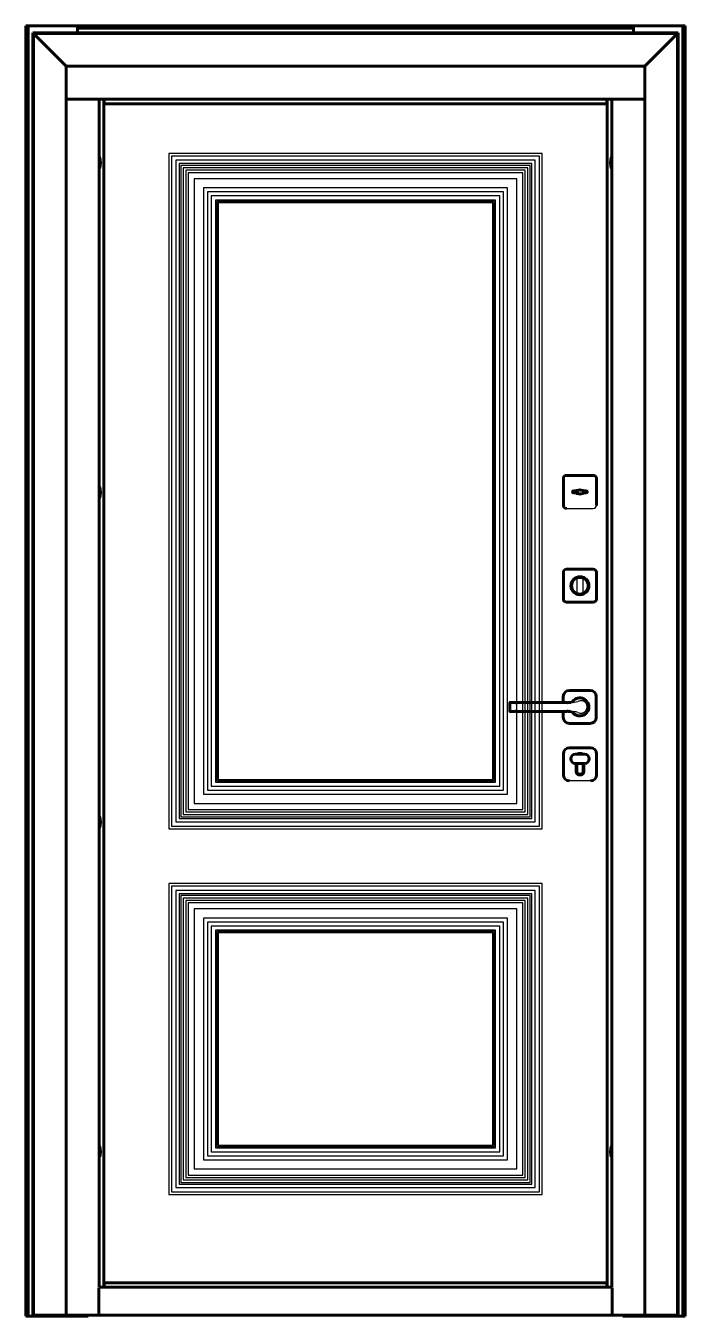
# Model space of a CAD drawing. Header units: millimetres. Extents: x 0 to 2412, y 0 to 2118.
# Drawn here: x 1329 to 2412, y 0 to 2118 of the extents above; entities that cross this region are included whole.
import ezdxf

# ---------------------------------------------------------------- set-up
doc = ezdxf.new("R2010")
doc.units = ezdxf.units.MM
doc.linetypes.add('K5LT_BASIC', pattern=[0])
doc.layers.add('A-29', color=7, linetype='Continuous')
doc.layers.add('Системный слой', color=7, linetype='Continuous')

msp = doc.modelspace()

# ---------------------------------------------------------------- linework, layer by layer
at = {"color": 150, "true_color": 0x0080ff}
for p, q in [((2216.9, 1325.8), (2261.1, 1325.8)), ((2256.3, 878.6), (2222, 878.6))]:
    msp.add_line(p, q, dxfattribs=at)
at = {"color": 5}
for p, q in [((2234, 1210.9), (2234, 1187.1)), ((2244, 1210.9), (2244, 1187.1))]:
    msp.add_line(p, q, dxfattribs=at)
at = {"color": 150, "lineweight": 60, "true_color": 0x0080ff}
msp.add_arc((2216.9, 1330.8), 5, 180, 270, dxfattribs=at)
at = {"color": 150, "true_color": 0x0080ff}
for centre, radius, start, end in [((2261.1, 1330.8), 5, 270, 0), ((2224.4, 1052.8), 45.3, 269.2585, 284.545), ((2240.7, 1000), 10.2, 241.4708, 118.5292), ((2224.4, 947.2), 45.3, 75.455, 90.7415)]:
    msp.add_arc(centre, radius, start, end, dxfattribs=at)
at = {"layer": 'A-29', "color": 251, "true_color": 0x636466}
for points in [[(2177, 1908.5), (1564, 1908.5), (1564, 800), (2177, 800)], [(2135.4, 1866.9), (1605.6, 1866.9), (1605.6, 841.6), (2135.4, 841.6)], [(2120.3, 1851.8), (1620.7, 1851.8), (1620.7, 856.7), (2120.3, 856.7)], [(2107.3, 1838.8), (1633.7, 1838.8), (1633.7, 869.7), (2107.3, 869.7)], [(2100.5, 1832), (1640.5, 1832), (1640.5, 876.5), (2100.5, 876.5)], [(2096.1, 1827.6), (1644.9, 1827.6), (1644.9, 880.9), (2096.1, 880.9)], [(2177, 710), (1564, 710), (1564, 200), (2177, 200)], [(2135.4, 668.4), (1605.6, 668.4), (1605.6, 241.6), (2135.4, 241.6)], [(2120.3, 653.3), (1620.7, 653.3), (1620.7, 256.7), (2120.3, 256.7)], [(2107.3, 640.3), (1633.7, 640.3), (1633.7, 269.7), (2107.3, 269.7)], [(2100.5, 633.5), (1640.5, 633.5), (1640.5, 276.5), (2100.5, 276.5)], [(2096.1, 629.1), (1644.9, 629.1), (1644.9, 280.9), (2096.1, 280.9)]]:
    msp.add_lwpolyline(points, close=True, dxfattribs=at)
at = {"layer": 'A-29', "color": 12, "true_color": 0xcc0000}
for points in [[(2172.8, 1904.3), (1568.2, 1904.3), (1568.2, 804.2), (2172.8, 804.2)], [(2165.8, 1897.3), (1575.2, 1897.3), (1575.2, 811.2), (2165.8, 811.2)], [(2160.3, 1891.8), (1580.7, 1891.8), (1580.7, 816.7), (2160.3, 816.7)], [(2113.8, 1845.3), (1627.2, 1845.3), (1627.2, 863.2), (2113.8, 863.2)], [(2172.8, 705.8), (1568.2, 705.8), (1568.2, 204.2), (2172.8, 204.2)], [(2165.8, 698.8), (1575.2, 698.8), (1575.2, 211.2), (2165.8, 211.2)], [(2160.3, 693.3), (1580.7, 693.3), (1580.7, 216.7), (2160.3, 216.7)], [(2113.8, 646.8), (1627.2, 646.8), (1627.2, 263.2), (2113.8, 263.2)]]:
    msp.add_lwpolyline(points, close=True, dxfattribs=at)
at = {"layer": 'A-29', "color": 4}
for points in [[(2157.3, 1888.8), (1583.7, 1888.8), (1583.7, 819.7), (2157.3, 819.7)], [(2153.3, 1884.8), (1587.7, 1884.8), (1587.7, 823.7), (2153.3, 823.7)], [(2149.3, 1880.8), (1591.7, 1880.8), (1591.7, 827.7), (2149.3, 827.7)], [(2145.3, 1876.8), (1595.7, 1876.8), (1595.7, 831.7), (2145.3, 831.7)], [(2157.3, 690.3), (1583.7, 690.3), (1583.7, 219.7), (2157.3, 219.7)], [(2153.3, 686.3), (1587.7, 686.3), (1587.7, 223.7), (2153.3, 223.7)], [(2149.3, 682.3), (1591.7, 682.3), (1591.7, 227.7), (2149.3, 227.7)], [(2145.3, 678.3), (1595.7, 678.3), (1595.7, 231.7), (2145.3, 231.7)]]:
    msp.add_lwpolyline(points, close=True, dxfattribs=at)
at = {"layer": 'A-29', "color": 3}
for points in [[(2098.3, 1829.8), (1642.7, 1829.8), (1642.7, 878.7), (2098.3, 878.7)], [(2098.3, 631.3), (1642.7, 631.3), (1642.7, 278.7), (2098.3, 278.7)]]:
    msp.add_lwpolyline(points, close=True, dxfattribs=at)
at = {"layer": 'Системный слой', "color": 150, "linetype": 'K5LT_BASIC', "lineweight": 60, "true_color": 0x0080ff}
for p, q in [((1329, 2118), (1329, 0)), ((1329, 2118), (1329, 0)), ((2412, 2118), (1329, 2118)), ((2412, 2118), (1329, 2118)), ((1333, 2118), (1333, 0)), ((1333, 2108), (1333, 0)), ((1341.7, 2105.3), (1340.5, 2106.5)), ((1340.5, 1.5), (1340.5, 2106.5)), ((1341.7, 2105.3), (1340.5, 2106.5)), ((1341.7, 2105.3), (1340.5, 2106.5)), ((1340.5, 1.5), (1340.5, 2106.5)), ((1341.7, 2105.3), (1340.5, 2106.5)), ((2400.5, 2106.5), (1340.5, 2106.5)), ((1341.7, 2105.3), (1340.5, 2106.5)), ((1341.7, 2105.3), (1340.5, 2106.5)), ((2400.5, 2106.5), (1340.5, 2106.5)), ((1341.7, 2105.3), (1340.5, 2106.5)), ((1341.7, 2105.3), (1340.5, 2106.5)), ((2345.5, 2106.5), (1340.5, 2106.5)), ((2345.5, 2106.5), (1340.5, 2106.5)), ((1343.5, 2103.5), (1341.7, 2105.3)), ((1341.7, 1.5), (1341.7, 2105.3)), ((1343.5, 2103.5), (1341.7, 2105.3)), ((1343.5, 2103.5), (1341.7, 2105.3)), ((1341.7, 1.5), (1341.7, 2105.3)), ((1343.5, 2103.5), (1341.7, 2105.3)), ((2399.3, 2105.3), (1341.7, 2105.3)), ((2399.3, 2105.3), (1341.7, 2105.3)), ((2345.5, 2105.3), (1341.7, 2105.3)), ((2345.5, 2105.3), (1341.7, 2105.3)), ((1349.7, 2097.3), (1343.5, 2103.5)), ((1349.7, 2097.3), (1343.5, 2103.5)), ((1349.7, 2097.3), (1343.5, 2103.5)), ((1349.7, 2097.3), (1343.5, 2103.5)), ((1351.4, 2095.6), (1349.7, 2097.3)), ((1351.4, 2095.6), (1349.7, 2097.3)), ((1351.4, 2095.6), (1349.7, 2097.3)), ((1351.4, 2095.6), (1349.7, 2097.3)), ((1414, 2106.5), (1414, 2118)), ((1414, 2114), (2327, 2114)), ((2327, 2106.5), (2327, 2118)), ((2389.6, 2095.6), (2391.3, 2097.3)), ((2389.6, 2095.6), (2391.3, 2097.3)), ((2389.6, 2095.6), (2391.3, 2097.3)), ((2389.6, 2095.6), (2391.3, 2097.3)), ((2389.6, 2095.6), (2391.3, 2097.3)), ((2389.6, 2095.6), (2391.3, 2097.3)), ((2391.3, 2097.3), (2400.5, 2106.5)), ((2391.3, 2097.3), (2397.5, 2103.5)), ((2397.5, 2103.5), (2391.3, 2097.3)), ((2391.3, 2097.3), (2397.5, 2103.5)), ((2391.3, 2097.3), (2397.5, 2103.5)), ((2397.5, 2103.5), (2391.3, 2097.3)), ((2399.3, 1.5), (2399.3, 2105.3)), ((2399.3, 1.5), (2399.3, 2105.3)), ((2399.3, 1.5), (2399.3, 2105.3)), ((2399.3, 1.5), (2399.3, 2105.3)), ((2400.5, 1.5), (2400.5, 2106.5)), ((2400.5, 1.5), (2400.5, 2106.5)), ((2400.5, 1.5), (2400.5, 2106.5)), ((2400.5, 1.5), (2400.5, 2106.5)), ((2408, 0), (2408, 2118)), ((2408, 0), (2408, 2108)), ((2412, 0), (2412, 2118)), ((2412, 0), (2412, 2118)), ((1357.6, 2089.4), (1351.4, 2095.6)), ((1357.6, 2089.4), (1351.4, 2095.6)), ((1357.6, 2089.4), (1351.4, 2095.6)), ((1357.6, 2089.4), (1351.4, 2095.6)), ((1359.3, 2087.7), (1357.6, 2089.4)), ((1359.3, 2087.7), (1357.6, 2089.4)), ((1359.3, 2087.7), (1357.6, 2089.4)), ((1359.3, 2087.7), (1357.6, 2089.4)), ((1363.3, 2083.7), (1359.3, 2087.7)), ((1363.3, 2083.7), (1359.3, 2087.7)), ((1363.3, 2083.7), (1359.3, 2087.7)), ((1363.3, 2083.7), (1359.3, 2087.7)), ((1364.1, 2082.9), (1363.3, 2083.7)), ((1364.1, 2082.9), (1363.3, 2083.7)), ((1364.1, 2082.9), (1363.3, 2083.7)), ((1364.1, 2082.9), (1363.3, 2083.7)), ((1392.9, 2054.1), (1364.1, 2082.9)), ((1392.9, 2054.1), (1364.1, 2082.9)), ((1392.9, 2054.1), (1364.1, 2082.9)), ((1393.7, 2053.3), (1364.1, 2082.9)), ((2345.5, 2051.5), (2376.9, 2082.9)), ((2348.1, 2054.1), (2376.9, 2082.9)), ((2348.1, 2054.1), (2376.9, 2082.9)), ((2348.1, 2054.1), (2376.9, 2082.9)), ((2348.1, 2054.1), (2376.9, 2082.9)), ((2348.1, 2054.1), (2376.9, 2082.9)), ((2376.9, 2082.9), (2377.7, 2083.7)), ((2376.9, 2082.9), (2377.7, 2083.7)), ((2376.9, 2082.9), (2377.7, 2083.7)), ((2376.9, 2082.9), (2377.7, 2083.7)), ((2376.9, 2082.9), (2377.7, 2083.7)), ((2376.9, 2082.9), (2377.7, 2083.7)), ((2377.7, 2083.7), (2381.7, 2087.7)), ((2381.7, 2087.7), (2377.7, 2083.7)), ((2377.7, 2083.7), (2381.7, 2087.7)), ((2377.7, 2083.7), (2381.7, 2087.7)), ((2381.7, 2087.7), (2377.7, 2083.7)), ((2377.7, 2083.7), (2381.7, 2087.7)), ((2381.7, 2087.7), (2383.4, 2089.4)), ((2381.7, 2087.7), (2383.4, 2089.4)), ((2381.7, 2087.7), (2383.4, 2089.4)), ((2381.7, 2087.7), (2383.4, 2089.4)), ((2381.7, 2087.7), (2383.4, 2089.4)), ((2381.7, 2087.7), (2383.4, 2089.4)), ((2383.4, 2089.4), (2389.6, 2095.6)), ((2383.4, 2089.4), (2389.6, 2095.6)), ((2383.4, 2089.4), (2389.6, 2095.6)), ((2383.4, 2089.4), (2389.6, 2095.6)), ((2383.4, 2089.4), (2389.6, 2095.6)), ((2383.4, 2089.4), (2389.6, 2095.6)), ((1393.7, 2053.3), (1392.9, 2054.1)), ((1393.7, 2053.3), (1392.9, 2054.1)), ((1393.7, 2053.3), (1392.9, 2054.1)), ((1393.7, 2053.3), (1392.9, 2054.1)), ((1395.5, 2051.5), (1393.7, 2053.3)), ((1395.5, 2051.5), (1393.7, 2053.3)), ((1395.5, 2051.5), (1393.7, 2053.3)), ((1395.5, 2051.5), (1393.7, 2053.3)), ((1395.5, 1.5), (1395.5, 2051.5)), ((1395.5, 1.5), (1395.5, 2051.5)), ((1395.5, 2051.5), (2345.5, 2051.5)), ((2345.5, 1.5), (2345.5, 2051.5)), ((2345.5, 1.5), (2345.5, 2051.5)), ((2345.5, 1.5), (2345.5, 2051.5)), ((2345.5, 1.5), (2345.5, 2051.5)), ((2345.5, 1997.5), (1395.5, 1997.5)), ((2291.5, 1997.5), (1449.5, 1997.5)), ((1449.5, 47.5), (1449.5, 1997.5)), ((1449.5, 47.5), (1449.5, 1997.5)), ((1457, 1997.5), (1457, 47.5)), ((1457, 1997.5), (1457, 47.5)), ((1457.5, 1991.5), (1457.5, 1997.5)), ((1457.5, 1991.5), (1457.5, 1997.5)), ((1457.5, 1991.5), (1457.5, 1990.2)), ((1457.5, 1991.5), (1457.5, 1990.2)), ((2283.5, 1997.5), (2283.5, 1991.5)), ((2283.5, 1997.5), (2283.5, 1991.5)), ((2283.5, 1990.2), (2283.5, 1991.5)), ((2283.5, 1990.2), (2283.5, 1991.5)), ((2284, 47.5), (2284, 1997.5)), ((2284, 47.5), (2284, 1997.5)), ((2291.5, 47.5), (2291.5, 1997.5)), ((2291.5, 47.5), (2291.5, 1997.5)), ((2291.5, 47.5), (2291.5, 1997.5)), ((2291.5, 47.5), (2291.5, 1997.5)), ((1457.5, 1990.2), (2283.5, 1990.2)), ((1457.5, 1990.2), (2283.5, 1990.2)), ((1449.5, 1902.7), (1449.5, 1894.4)), ((1449.5, 1902.7), (1449.5, 1894.4)), ((1449.5, 1894.4), (1449.5, 1883.2)), ((1449.5, 1894.4), (1449.5, 1883.2)), ((1451.5, 1894), (1451.5, 1892)), ((1451.5, 1894), (1451.5, 1892)), ((2289.5, 1894), (2289.5, 1892)), ((2289.5, 1894), (2289.5, 1892)), ((2291.5, 1883.2), (2291.5, 1902.7)), ((2291.5, 1883.2), (2291.5, 1902.7)), ((2261.1, 1380.1), (2216.9, 1380.1)), ((1449.5, 1361.7), (1449.5, 1353.4)), ((1449.5, 1361.7), (1449.5, 1353.4)), ((2211.9, 1375.1), (2211.9, 1330.8)), ((2266.1, 1330.8), (2266.1, 1375.1)), ((1449.5, 1353.4), (1449.5, 1342.2)), ((1449.5, 1353.4), (1449.5, 1342.2)), ((1451.5, 1353), (1451.5, 1351)), ((1451.5, 1353), (1451.5, 1351)), ((2233, 1354.5), (2228.5, 1354.5)), ((2228.5, 1351.5), (2233, 1351.5)), ((2235, 1355.5), (2233, 1355.5)), ((2233, 1355.5), (2233, 1354.5)), ((2233, 1351.5), (2233, 1350.5)), ((2233, 1350.5), (2235, 1350.5)), ((2235, 1354.5), (2235, 1355.5)), ((2235.8, 1354.5), (2235, 1354.5)), ((2235, 1351.5), (2235.8, 1351.5)), ((2235, 1350.5), (2235, 1351.5)), ((2243, 1354.5), (2242.2, 1354.5)), ((2242.2, 1351.5), (2243, 1351.5)), ((2243, 1355.5), (2243, 1354.5)), ((2245, 1355.5), (2243, 1355.5)), ((2243, 1351.5), (2243, 1350.5)), ((2243, 1350.5), (2245, 1350.5)), ((2245, 1354.5), (2245, 1355.5)), ((2249.5, 1354.5), (2245, 1354.5)), ((2245, 1350.5), (2245, 1351.5)), ((2245, 1351.5), (2249.5, 1351.5)), ((2211.9, 1221.1), (2211.9, 1176.9)), ((2261.1, 1226.1), (2216.9, 1226.1)), ((2266.1, 1176.9), (2266.1, 1221.1)), ((2216.9, 1171.9), (2236.2, 1171.9)), ((2236.2, 1172), (2236.2, 1171.9)), ((2236.2, 1172), (2241.8, 1172)), ((2236.2, 1171.9), (2236.2, 1171.9)), ((2236.5, 1171.9), (2236.5, 1172)), ((2241.5, 1171.9), (2236.5, 1171.9)), ((2241.5, 1171.9), (2241.5, 1172)), ((2241.8, 1171.9), (2241.8, 1172)), ((2241.8, 1171.9), (2261.1, 1171.9)), ((2241.8, 1171.9), (2241.8, 1171.9)), ((2211.7, 1007.5), (2211.7, 1017.1)), ((2221.7, 1027.1), (2256, 1027.1)), ((2266, 1017.1), (2266, 982.9)), ((2123.9, 1007.2), (2123.9, 992.8)), ((2132.9, 1007.5), (2124.2, 1007.5)), ((2217.9, 1007.5), (2134.9, 1007.5)), ((2223.9, 1007.5), (2219.9, 1007.5)), ((2223.9, 1007.5), (2223.9, 1007.5)), ((2132.9, 992.5), (2124.2, 992.5)), ((2217.9, 992.5), (2134.9, 992.5)), ((2211.7, 982.9), (2211.7, 992.5)), ((2223.9, 992.5), (2219.9, 992.5)), ((2236.1, 972.9), (2221.7, 972.9)), ((2241.6, 973), (2236.1, 973)), ((2236.1, 972.9), (2236.1, 973)), ((2236.1, 972.9), (2236.1, 972.9)), ((2236.4, 972.9), (2236.4, 973)), ((2236.4, 972.9), (2241.4, 972.9)), ((2241.4, 972.9), (2241.4, 973)), ((2241.6, 973), (2241.6, 972.9)), ((2256, 972.9), (2241.6, 972.9)), ((2241.6, 972.9), (2241.6, 972.9)), ((2222, 932.9), (2256.3, 932.9)), ((2212, 888.6), (2212, 922.9)), ((2246.7, 922.3), (2231.7, 922.3)), ((2266.3, 922.9), (2266.3, 888.6)), ((2231.7, 907.3), (2246.7, 907.3)), ((2232.9, 893.4), (2232.9, 906.3)), ((2232.9, 893.3), (2232.9, 893.4)), ((2234, 893.5), (2234, 906.3)), ((2244.3, 906.3), (2244.3, 893.5)), ((2245.4, 906.3), (2245.4, 893.4)), ((2245.4, 893.4), (2245.4, 893.3)), ((2240.4, 888.4), (2237.9, 888.4)), ((2240.4, 888.3), (2237.9, 888.3)), ((2240.3, 889.5), (2238, 889.5)), ((1449.5, 820.7), (1449.5, 812.4)), ((1449.5, 820.7), (1449.5, 812.4)), ((1449.5, 812.4), (1449.5, 801.2)), ((1449.5, 812.4), (1449.5, 801.2)), ((1451.5, 812), (1451.5, 810)), ((1451.5, 812), (1451.5, 810)), ((1449.5, 279.7), (1449.5, 271.4)), ((1449.5, 279.7), (1449.5, 271.4)), ((2291.5, 260.2), (2291.5, 279.7)), ((2291.5, 260.2), (2291.5, 279.7)), ((1449.5, 271.4), (1449.5, 260.2)), ((1449.5, 271.4), (1449.5, 260.2)), ((1451.5, 271), (1451.5, 269)), ((1451.5, 271), (1451.5, 269)), ((2289.5, 271), (2289.5, 269)), ((2289.5, 271), (2289.5, 269)), ((1449, 44.5), (1449, 46.3)), ((1449, 44.5), (1449, 46.3)), ((1449, 1.5), (1449, 44.5)), ((1449, 1.5), (1449, 44.5)), ((1449.5, 47.5), (2291.5, 47.5)), ((1449.5, 47.5), (2291.5, 47.5)), ((2283.5, 54.5), (1457.5, 54.5)), ((1457.5, 53.2), (1457.5, 54.5)), ((2283.5, 54.5), (1457.5, 54.5)), ((1457.5, 53.2), (1457.5, 54.5)), ((1457.5, 53.2), (1457.5, 47.5)), ((1457.5, 53.2), (1457.5, 47.5)), ((2283.5, 53.2), (2283.5, 54.5)), ((2283.5, 53.2), (2283.5, 54.5)), ((2283.5, 47.5), (2283.5, 53.2)), ((2283.5, 47.5), (2283.5, 53.2)), ((2292, 44.5), (2292, 46.3)), ((2292, 44.5), (2292, 46.3)), ((2292, 44.5), (2292, 1.5)), ((2292, 44.5), (2292, 1.5)), ((1340.5, 1.5), (1341.7, 1.5)), ((1340.5, 0), (1340.5, 1.5)), ((1340.5, 1.5), (1393.5, 1.5)), ((1340.5, 1.5), (1341.7, 1.5)), ((1340.5, 0), (1340.5, 1.5)), ((1340.5, 1.5), (1393.5, 1.5)), ((1393.5, 1.5), (1395.5, 1.5)), ((1393.5, 1.5), (1395.5, 1.5)), ((1398.5, 1.5), (1395.5, 1.5)), ((1395.5, 0), (1395.5, 1.5)), ((1398.5, 1.5), (1395.5, 1.5)), ((1395.5, 0), (1395.5, 1.5)), ((1398.5, 1.5), (1446.5, 1.5)), ((1398.5, 1.5), (1446.5, 1.5)), ((1431.5, 0), (1431.5, 1.5)), ((1431.5, 0), (1431.5, 1.5)), ((1449, 1.5), (1446.5, 1.5)), ((1449, 1.5), (1446.5, 1.5)), ((1449, 1.5), (2292, 1.5)), ((1449, 1.5), (2292, 1.5)), ((2292, 1.5), (2294.5, 1.5)), ((2292, 1.5), (2294.5, 1.5)), ((2292, 1.5), (2294.5, 1.5)), ((2292, 1.5), (2294.5, 1.5)), ((2342.5, 1.5), (2294.5, 1.5)), ((2342.5, 1.5), (2294.5, 1.5)), ((2342.5, 1.5), (2294.5, 1.5)), ((2342.5, 1.5), (2294.5, 1.5)), ((2309.5, 1.5), (2309.5, 0)), ((2309.5, 1.5), (2309.5, 0)), ((2342.5, 1.5), (2345.5, 1.5)), ((2342.5, 1.5), (2345.5, 1.5)), ((2342.5, 1.5), (2345.5, 1.5)), ((2342.5, 1.5), (2345.5, 1.5)), ((2345.5, 1.5), (2345.5, 0)), ((2347.5, 1.5), (2345.5, 1.5)), ((2345.5, 1.5), (2345.5, 0)), ((2347.5, 1.5), (2345.5, 1.5)), ((2400.5, 1.5), (2347.5, 1.5)), ((2400.5, 1.5), (2347.5, 1.5)), ((2400.5, 1.5), (2399.3, 1.5)), ((2400.5, 1.5), (2399.3, 1.5)), ((2400.5, 1.5), (2399.3, 1.5)), ((2400.5, 1.5), (2399.3, 1.5)), ((2400.5, 1.5), (2400.5, 0)), ((2400.5, 1.5), (2400.5, 0)), ((1333, 0), (1329, 0)), ((1333, 0), (1329, 0)), ((1340.5, 0), (1333, 0)), ((1340.5, 0), (1333, 0)), ((1340.5, 0), (1393.5, 0)), ((1340.5, 0), (1393.5, 0)), ((1393.5, 0), (1395.5, 0)), ((1393.5, 0), (1395.5, 0)), ((1395.5, 0), (1398.5, 0)), ((1395.5, 0), (1398.5, 0)), ((1398.5, 0), (1428.5, 0)), ((1398.5, 0), (1428.5, 0)), ((1428.5, 0), (1431.5, 0)), ((1428.5, 0), (1431.5, 0)), ((2312.5, 0), (2309.5, 0)), ((2312.5, 0), (2309.5, 0)), ((2342.5, 0), (2312.5, 0)), ((2342.5, 0), (2312.5, 0)), ((2345.5, 0), (2342.5, 0)), ((2345.5, 0), (2342.5, 0)), ((2347.5, 0), (2345.5, 0)), ((2347.5, 0), (2345.5, 0)), ((2400.5, 0), (2347.5, 0)), ((2400.5, 0), (2347.5, 0)), ((2408, 0), (2400.5, 0)), ((2408, 0), (2400.5, 0)), ((2408, 0), (2412, 0)), ((2408, 0), (2412, 0))]:
    msp.add_line(p, q, dxfattribs=at)
for radius in [14.8, 14.8, 13.7]:
    msp.add_circle((2239, 1199), radius, dxfattribs=at)
for centre, radius, start, end in [((1431.5, 1894), 20, 0, 26.0002), ((1431.5, 1894), 20, 0, 26.0002), ((1431.5, 1892), 20, 333.9998, 0), ((1431.5, 1892), 20, 333.9998, 0), ((2309.5, 1894), 20, 153.9998, 180), ((2309.5, 1894), 20, 153.9998, 180), ((2309.5, 1892), 20, 180, 206.0002), ((2309.5, 1892), 20, 180, 206.0002), ((2216.9, 1375.1), 5, 90, 180), ((2261.1, 1375.1), 5, 0, 90), ((1431.5, 1353), 20, 0, 26.0002), ((1431.5, 1353), 20, 0, 26.0002), ((2239, 1353), 3.5, 25.3769, 154.6231), ((1431.5, 1351), 20, 333.9998, 0), ((1431.5, 1351), 20, 333.9998, 0), ((2228.5, 1353), 1.5, 90, 270), ((2239, 1353), 3.5, 205.3769, 334.6231), ((2249.5, 1353), 1.5, 270, 90), ((2216.9, 1221.1), 5, 90, 180), ((2261.1, 1221.1), 5, 0, 90), ((2216.9, 1176.9), 5, 180, 270), ((2261.1, 1176.9), 5, 270, 0), ((2221.7, 1017.1), 10, 90, 180), ((2256, 1017.1), 10, 0, 90), ((2124.2, 1007.2), 0.3, 90, 180), ((2132.9, 1007.2), 0.3, 16.6015, 90), ((2133.9, 1007.5), 0.75, 196.6015, 343.3985), ((2134.9, 1007.2), 0.3, 90, 163.3985), ((2217.9, 1007.2), 0.3, 16.6015, 90), ((2218.9, 1007.5), 0.75, 196.6015, 343.3985), ((2219.9, 1007.2), 0.3, 90, 163.3985), ((2238.9, 1000), 14.8, 210.5345, 149.4655), ((2238.9, 1000), 14.8, 210.7858, 149.2142), ((2124.2, 992.8), 0.3, 180, 270), ((2132.9, 992.8), 0.3, 270, 343.3984), ((2133.9, 992.5), 0.75, 16.6015, 163.3985), ((2134.9, 992.8), 0.3, 196.6016, 270), ((2221.7, 982.9), 10, 180, 270), ((2217.9, 992.8), 0.3, 270, 343.3984), ((2218.9, 992.5), 0.75, 16.6015, 163.3985), ((2219.9, 992.8), 0.3, 196.6016, 270), ((2256, 982.9), 10, 270, 0), ((2222, 922.9), 10, 90, 180), ((2256.3, 922.9), 10, 0, 90), ((2231.7, 914.8), 7.5, 90, 270), ((2239.2, 913.8), 10, 58.4422, 121.5578), ((2239.2, 913.8), 9.8, 59.8143, 120.1857), ((2239.2, 913.8), 8.7, 76.8285, 103.1715), ((2246.7, 914.8), 7.5, 270, 90), ((2239.2, 913.8), 10, 220.3755, 228.7694), ((2239.2, 913.8), 9.8, 221.7754, 230.3754), ((2231.9, 905.5), 1, 360, 48.7694), ((2237.9, 893.4), 5, 180, 270), ((2237.9, 893.3), 5, 180, 270), ((2239.2, 913.8), 8.7, 228.629, 230.6531), ((2233, 906.3), 1, 359.9998, 50.6531), ((2238, 893.5), 4, 179.9998, 270), ((2240.3, 893.5), 4, 270, 0.0002), ((2240.4, 893.4), 5, 270, 360), ((2240.4, 893.3), 5, 270, 360), ((2245.3, 906.3), 1, 129.3469, 180.0002), ((2239.2, 913.8), 8.7, 309.3469, 311.371), ((2239.2, 913.8), 9.8, 309.6246, 318.2246), ((2246.4, 905.5), 1, 131.2306, 180), ((2239.2, 913.8), 10, 311.2306, 319.6245), ((2222, 888.6), 10, 180, 270), ((2256.3, 888.6), 10, 270, 0), ((1431.5, 812), 20, 0, 26.0002), ((1431.5, 812), 20, 0, 26.0002), ((1431.5, 810), 20, 333.9998, 0), ((1431.5, 810), 20, 333.9998, 0), ((1431.5, 271), 20, 0, 26.0002), ((1431.5, 271), 20, 0, 26.0002), ((2309.5, 271), 20, 153.9998, 180), ((2309.5, 271), 20, 153.9998, 180), ((1431.5, 269), 20, 333.9998, 0), ((1431.5, 269), 20, 333.9998, 0), ((2309.5, 269), 20, 180, 206.0002), ((2309.5, 269), 20, 180, 206.0002)]:
    msp.add_arc(centre, radius, start, end, dxfattribs=at)

doc.saveas('drawing.dxf')
